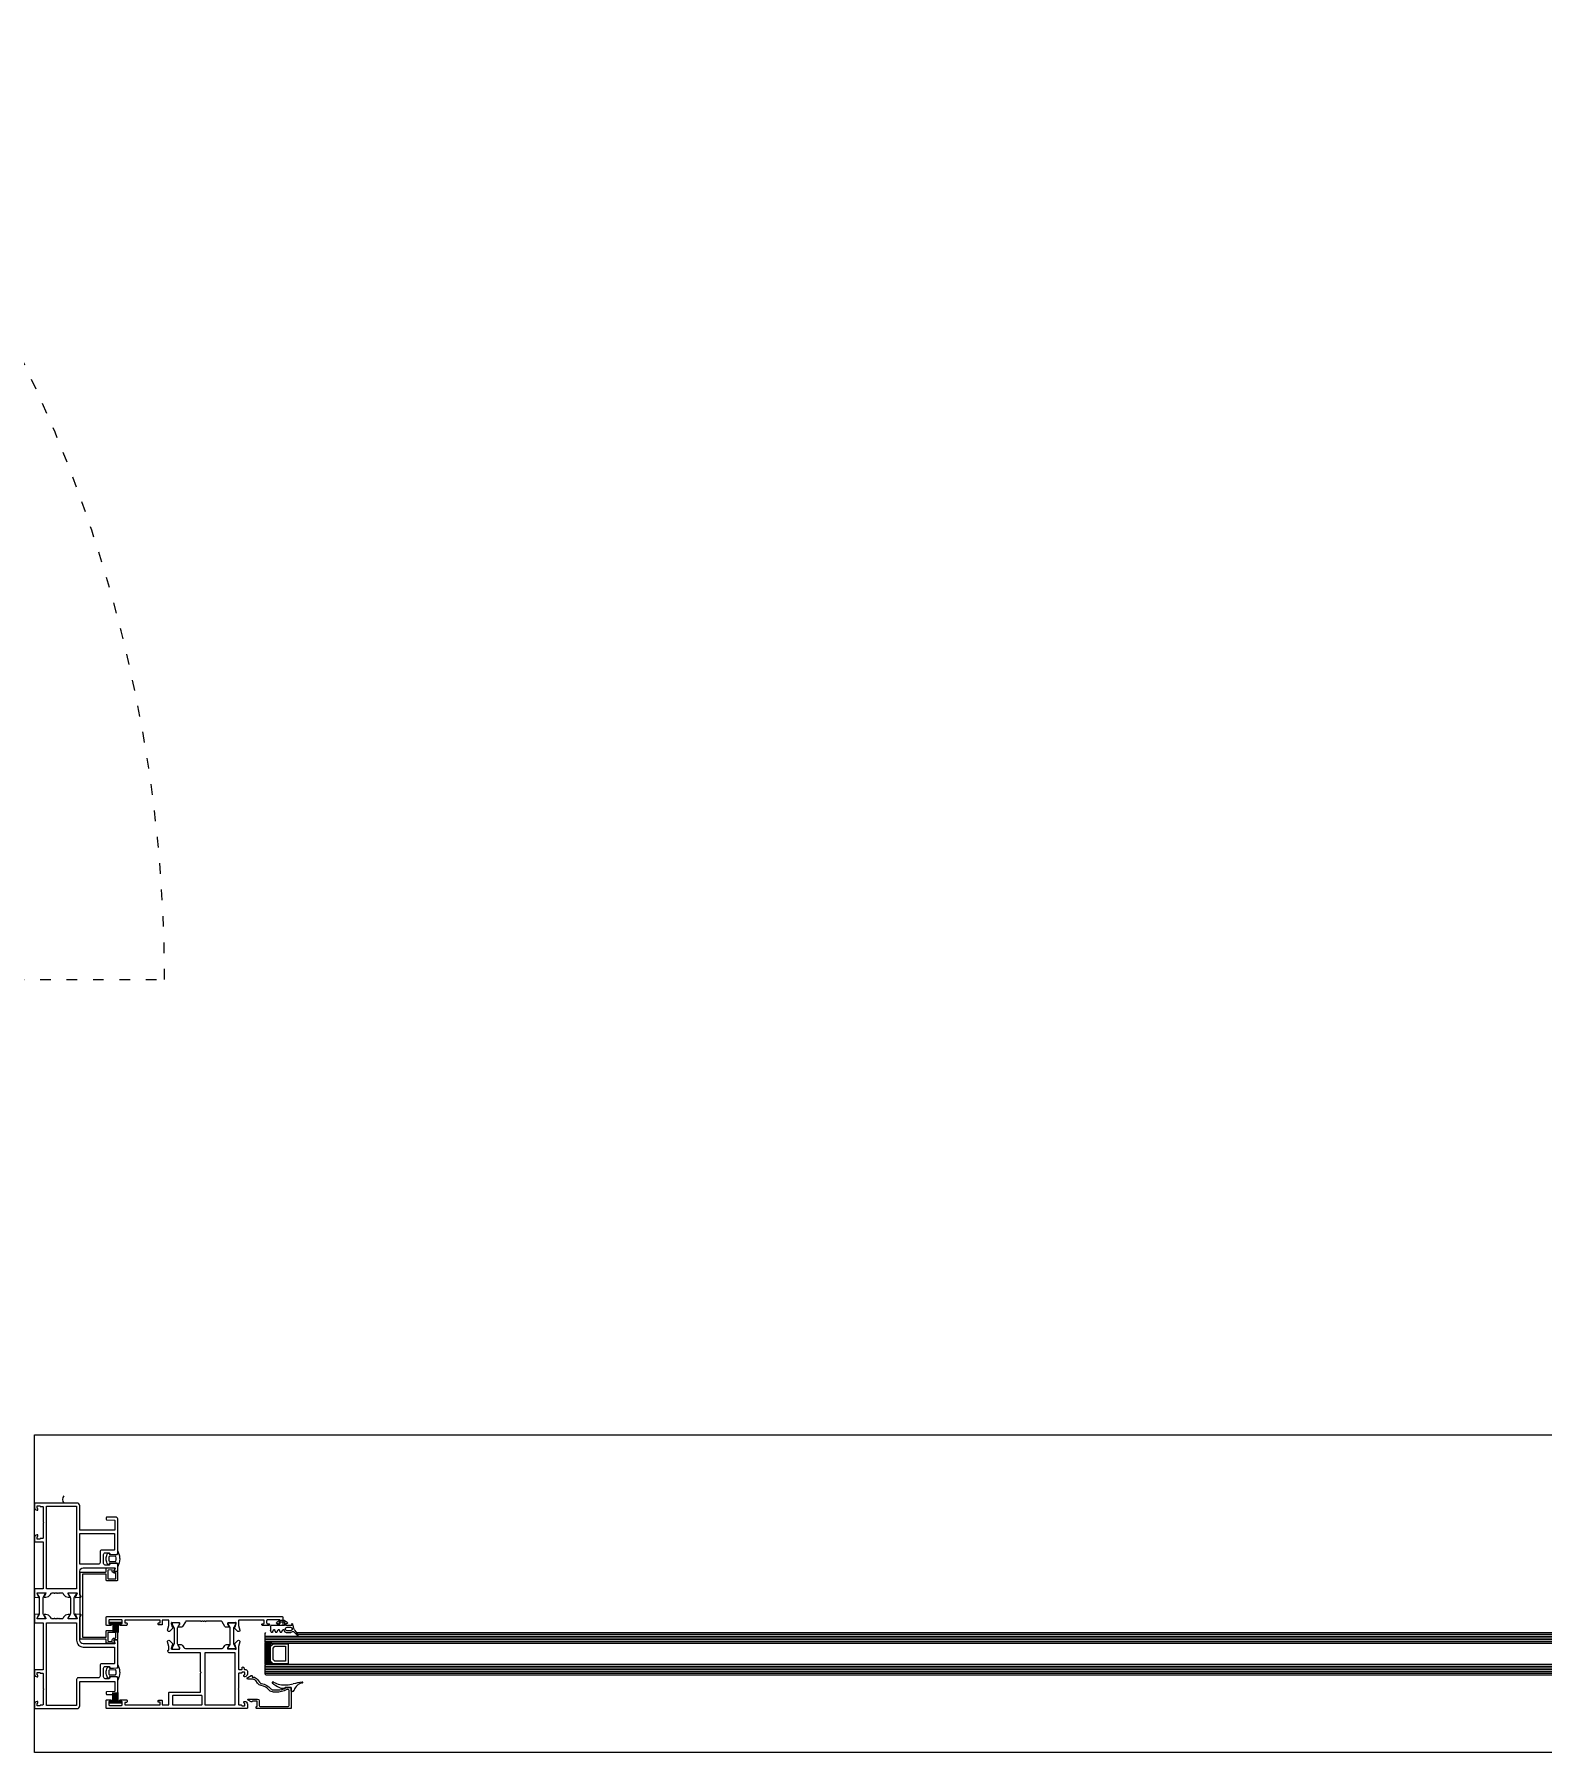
# Model space of a CAD drawing. Header units: centimetres. Extents: x 118932 to 154602, y -32682 to -23521.
# Drawn here: x 128365.7 to 128451, y -27080.1 to -26982.8 of the extents above; entities that cross this region are included whole.
import ezdxf

# ---------------------------------------------------------------- set-up
doc = ezdxf.new("R2010")
doc.units = ezdxf.units.CM
doc.header["$LTSCALE"] = 50
doc.header["$MEASUREMENT"] = 0
doc.linetypes.add('ACAD_ISO03W100', pattern=[30, 12, -18])
for name, color, linetype, lineweight, true_color in [('GEN_00_BL_Yazı', 7, 'Continuous', 0, 0x4f5250), ('GEN_02_TF_Kapı', 7, 'Continuous', 9, 0x4a3526), ('GEN_02_TF_Pencere', 7, 'Continuous', 9, 0x6093ac), ('GEN_05_ML_Ahşap', 7, 'Continuous', 9, 0x745e3d), ('GEN_05_ML_Alçıpan_giydirme', 7, 'Continuous', 18, 0x7ebab5), ('GEN_05_ML_Mermer', 7, 'Continuous', 9, 0x9d8692), ('GEN_06_GR_İnce', 7, 'Continuous', 13, 0xb0b0a9)]:
    doc.layers.add(name, color=color, linetype=linetype, lineweight=lineweight, true_color=true_color)
doc.styles.add('arial_1_18', font='arial.ttf', dxfattribs={"height": 0.2})

# ---------------------------------------------------------------- blocks, each defined once
blk = doc.blocks.new('P7_')
at = {"layer": 'GEN_02_TF_Pencere', "linetype": 'Continuous'}
for p, q in [((163293.159, -16172.515, 0), (163293.159, -16173.025, 0)), ((163293.179, -16172.515, 0), (163293.179, -16173.025, 0)), ((163293.199, -16172.515, 0), (163293.199, -16173.025, 0)), ((163293.219, -16172.515, 0), (163293.219, -16173.025, 0)), ((163293.239, -16172.515, 0), (163293.239, -16173.025, 0)), ((163293.259, -16172.515, 0), (163293.259, -16173.025, 0)), ((163293.279, -16172.515, 0), (163293.279, -16173.025, 0)), ((163293.299, -16172.515, 0), (163293.299, -16173.025, 0)), ((163293.319, -16172.515, 0), (163293.319, -16173.025, 0)), ((163293.339, -16172.515, 0), (163293.339, -16173.025, 0)), ((163293.359, -16172.515, 0), (163293.359, -16173.025, 0)), ((163293.379, -16172.515, 0), (163293.379, -16173.025, 0)), ((163293.399, -16172.515, 0), (163293.399, -16173.025, 0)), ((163293.419, -16172.515, 0), (163293.419, -16173.025, 0)), ((163293.439, -16172.515, 0), (163293.439, -16173.025, 0)), ((163293.459, -16172.515, 0), (163293.459, -16173.025, 0)), ((163293.159, -16176.921, 0), (163293.159, -16176.411, 0)), ((163293.179, -16176.921, 0), (163293.179, -16176.411, 0)), ((163293.199, -16176.921, 0), (163293.199, -16176.411, 0)), ((163293.219, -16176.921, 0), (163293.219, -16176.411, 0)), ((163293.239, -16176.921, 0), (163293.239, -16176.411, 0)), ((163293.259, -16176.921, 0), (163293.259, -16176.411, 0)), ((163293.279, -16176.921, 0), (163293.279, -16176.411, 0)), ((163293.299, -16176.921, 0), (163293.299, -16176.411, 0)), ((163293.319, -16176.921, 0), (163293.319, -16176.411, 0)), ((163293.339, -16176.921, 0), (163293.339, -16176.411, 0)), ((163293.359, -16176.921, 0), (163293.359, -16176.411, 0)), ((163293.379, -16176.921, 0), (163293.379, -16176.411, 0)), ((163293.399, -16176.921, 0), (163293.399, -16176.411, 0)), ((163293.419, -16176.921, 0), (163293.419, -16176.411, 0)), ((163293.439, -16176.921, 0), (163293.439, -16176.411, 0)), ((163293.459, -16176.921, 0), (163293.459, -16176.411, 0))]:
    blk.add_line(p, q, dxfattribs=at)
at = {"layer": 'GEN_02_TF_Pencere'}
for p, q in [((163302.52, -16172.625, 0), (163302.125, -16172.625, 0)), ((163302.62, -16172.343, 0), (163302.456, -16172.447, 0)), ((163302.48, -16172.51, 0), (163302.52, -16172.51, 0)), ((163302.52, -16172.51, 0), (163302.52, -16172.625, 0)), ((163302.6, -16172.598, 0), (163302.6, -16172.44, 0)), ((163302.87, -16172.342, 0), (163302.62, -16172.343, 0)), ((163302.63, -16172.413, 0), (163302.86, -16172.413, 0)), ((163302.86, -16172.625, 0), (163302.63, -16172.625, 0)), ((163303.033, -16172.446, 0), (163302.87, -16172.342, 0)), ((163302.881, -16172.617, 0), (163302.881, -16172.617, 0)), ((163302.89, -16172.439, 0), (163302.89, -16172.598, 0)), ((163302.97, -16172.624, 0), (163302.97, -16172.51, 0)), ((163302.97, -16172.51, 0), (163303.01, -16172.51, 0)), ((163303.27, -16172.624, 0), (163302.97, -16172.624, 0)), ((163303.3, -16172.537, 0), (163303.3, -16172.598, 0)), ((163301.785, -16173.069, 0), (163301.835, -16173.019, 0)), ((163301.785, -16173.569, 0), (163301.785, -16173.069, 0)), ((163301.785, -16173.219, 0), (163382.715, -16173.219, 0)), ((163301.785, -16173.319, 0), (163382.715, -16173.319, 0)), ((163301.785, -16173.419, 0), (163382.715, -16173.419, 0)), ((163301.785, -16173.519, 0), (163382.715, -16173.519, 0)), ((163301.835, -16173.619, 0), (163301.785, -16173.569, 0)), ((163302.095, -16172.652, 0), (163302.096, -16172.903, 0)), ((163302.106, -16172.942, 0), (163302.138, -16172.999, 0)), ((163302.214, -16172.996, 0), (163302.269, -16172.863, 0)), ((163302.325, -16172.863, 0), (163302.38, -16172.996, 0)), ((163302.456, -16172.999, 0), (163302.534, -16172.859, 0)), ((163302.589, -16172.862, 0), (163302.645, -16172.996, 0)), ((163302.72, -16172.999, 0), (163302.799, -16172.859, 0)), ((163302.853, -16172.862, 0), (163302.892, -16172.955, 0)), ((163302.892, -16172.955, 0), (163302.892, -16172.955, 0)), ((163302.935, -16172.827, 0), (163302.935, -16172.808, 0)), ((163302.935, -16172.827, 0), (163302.935, -16172.827, 0)), ((163302.986, -16173.013, 0), (163303.24, -16173.013, 0)), ((163303.035, -16172.72, 0), (163303.22, -16172.72, 0)), ((163303.221, -16172.915, 0), (163303.035, -16172.915, 0)), ((163303.32, -16172.808, 0), (163303.32, -16172.827, 0)), ((163303.399, -16172.967, 0), (163303.611, -16173.166, 0)), ((163303.663, -16173.127, 0), (163303.484, -16172.911, 0)), ((163303.574, -16173.019, 0), (163382.665, -16173.019, 0)), ((163303.656, -16173.119, 0), (163382.715, -16173.119, 0)), ((163302.16, -16173.619, 0), (163301.785, -16173.619, 0)), ((163301.785, -16173.619, 0), (163301.785, -16174.819, 0)), ((163301.785, -16174.819, 0), (163301.785, -16173.619, 0)), ((163301.825, -16174.819, 0), (163301.825, -16173.619, 0)), ((163301.865, -16174.819, 0), (163301.865, -16173.619, 0)), ((163301.905, -16174.819, 0), (163301.905, -16173.619, 0)), ((163301.945, -16174.819, 0), (163301.945, -16173.619, 0)), ((163301.985, -16174.819, 0), (163301.985, -16173.619, 0)), ((163302.01, -16173.769, 0), (163302.16, -16173.619, 0)), ((163302.01, -16174.669, 0), (163302.01, -16173.769, 0)), ((163302.025, -16173.754, 0), (163302.025, -16173.619, 0)), ((163302.065, -16173.714, 0), (163302.065, -16173.619, 0)), ((163302.085, -16173.799, 0), (163302.235, -16173.649, 0)), ((163302.085, -16174.639, 0), (163302.085, -16173.799, 0)), ((163302.105, -16173.674, 0), (163302.105, -16173.619, 0)), ((163302.145, -16173.634, 0), (163302.145, -16173.619, 0)), ((163302.16, -16173.619, 0), (163382.34, -16173.619, 0)), ((163302.235, -16173.649, 0), (163303.085, -16173.649, 0)), ((163302.235, -16173.899, 0), (163302.335, -16173.799, 0)), ((163302.235, -16174.539, 0), (163302.235, -16173.899, 0)), ((163302.335, -16174.639, 0), (163302.235, -16174.539, 0)), ((163302.335, -16173.799, 0), (163302.935, -16173.799, 0)), ((163302.935, -16173.799, 0), (163302.935, -16174.639, 0)), ((163303.085, -16173.649, 0), (163303.085, -16174.789, 0)), ((163301.785, -16174.869, 0), (163301.835, -16174.819, 0)), ((163301.785, -16174.819, 0), (163302.16, -16174.819, 0)), ((163301.785, -16174.819, 0), (163301.785, -16174.819, 0)), ((163301.785, -16175.369, 0), (163301.785, -16174.869, 0)), ((163301.785, -16174.919, 0), (163382.715, -16174.919, 0)), ((163301.785, -16175.019, 0), (163382.715, -16175.019, 0)), ((163301.785, -16175.119, 0), (163382.715, -16175.119, 0)), ((163301.785, -16175.219, 0), (163382.715, -16175.219, 0)), ((163301.785, -16175.319, 0), (163382.715, -16175.319, 0)), ((163301.835, -16175.419, 0), (163301.785, -16175.369, 0)), ((163301.835, -16175.419, 0), (163382.665, -16175.419, 0)), ((163302.16, -16174.819, 0), (163302.01, -16174.669, 0)), ((163302.025, -16174.819, 0), (163302.025, -16174.684, 0)), ((163302.065, -16174.819, 0), (163302.065, -16174.724, 0)), ((163302.235, -16174.789, 0), (163302.085, -16174.639, 0)), ((163302.105, -16174.819, 0), (163302.105, -16174.764, 0)), ((163302.145, -16174.819, 0), (163302.145, -16174.804, 0)), ((163302.16, -16174.819, 0), (163382.34, -16174.819, 0)), ((163303.085, -16174.789, 0), (163302.235, -16174.789, 0)), ((163302.935, -16174.639, 0), (163302.335, -16174.639, 0)), ((163302.237, -16175.819, 0), (163302.25, -16175.821, 0)), ((163302.925, -16176.136, 0), (163302.905, -16176.145, 0)), ((163303.235, -16176.125, 0), (163302.974, -16176.125, 0)), ((163303.265, -16176.335, 0), (163303.265, -16176.15, 0)), ((163303.333, -16176.36, 0), (163303.295, -16176.36, 0)), ((163303.295, -16176.36, 0), (163303.295, -16176.36, 0))]:
    blk.add_line(p, q, dxfattribs=at)
at = {"layer": 'GEN_02_TF_Pencere', "extrusion": (0, 0, -1), "elevation": 0}
for points in [[(-163289.215, -16167.883), (-163289.215, -16170.514, 0.414214), (-163289.185, -16170.544), (-163288.745, -16170.544, -0.414214), (-163288.715, -16170.574), (-163288.715, -16170.852), (-163288.715, -16171.011), (-163288.953, -16171.032, -0.957329), (-163288.958, -16170.992, 0.267761), (-163288.943, -16170.979), (-163288.885, -16170.82, 0.843081), (-163288.895, -16170.762), (-163289.347, -16170.762, 0.577366), (-163289.373, -16170.807), (-163289.282, -16170.964, 0.182697), (-163289.271, -16170.973, -0.849744), (-163289.277, -16171.012), (-163289.37, -16171.012, -0.267944), (-163289.629, -16170.862), (-163289.658, -16170.812, 0.267966), (-163289.745, -16170.762), (-163289.83, -16170.762, -1), (-163289.89, -16170.762), (-163289.97, -16170.762, -1), (-163290.03, -16170.762), (-163290.088, -16170.762), (-163290.11, -16170.8), (-163290.132, -16170.762), (-163290.255, -16170.762, 0.267964), (-163290.342, -16170.812), (-163290.371, -16170.862, -0.267944), (-163290.631, -16171.012), (-163290.723, -16171.012, -0.849637), (-163290.73, -16170.973, 0.182928), (-163290.719, -16170.964), (-163290.628, -16170.807, 0.577366), (-163290.654, -16170.762), (-163291.105, -16170.762, 0.843087), (-163291.115, -16170.82), (-163291.057, -16170.979, 0.268123), (-163291.042, -16170.992, -0.957545), (-163291.047, -16171.032), (-163291.347, -16171.006, -0.493156), (-163291.364, -16170.979), (-163291.334, -16170.895, -0.312805), (-163291.315, -16170.882, 0.41134), (-163291.285, -16170.852), (-163291.285, -16169.548, 0.414214), (-163291.485, -16169.348), (-163293.256, -16169.348, 0.414214), (-163293.286, -16169.378), (-163293.236, -16169.518, -0.414214), (-163293.266, -16169.548), (-163293.406, -16169.548, -0.414214), (-163293.436, -16169.518), (-163293.436, -16169.168, -0.399096), (-163293.389, -16169.118), (-163293.015, -16169.098, -0.429495), (-163292.983, -16169.128), (-163292.983, -16169.148, 0.414214), (-163292.933, -16169.198), (-163292.735, -16169.198, 0.414214), (-163292.635, -16169.098), (-163292.635, -16168.598, 0.414214), (-163292.735, -16168.498), (-163292.933, -16168.498, 0.414214), (-163292.983, -16168.548), (-163292.983, -16168.568, -0.429487), (-163293.015, -16168.598), (-163293.389, -16168.579, -0.399104), (-163293.436, -16168.529), (-163293.436, -16166.583, -0.414214), (-163293.336, -16166.483), (-163292.815, -16166.483, -0.414214), (-163292.785, -16166.513), (-163292.785, -16166.603, -0.400696), (-163292.814, -16166.633), (-163293.248, -16166.653, 0.400696), (-163293.276, -16166.683), (-163293.276, -16167.193, 0.414214), (-163293.246, -16167.223), (-163291.315, -16167.223, 0.414214), (-163291.285, -16167.193), (-163291.285, -16165.833, -0.414214), (-163291.135, -16165.683), (-163288.745, -16165.683, -0.414214), (-163288.715, -16165.713), (-163288.715, -16165.933, -0.414214), (-163288.865, -16166.083), (-163288.895, -16166.083, -0.414214), (-163288.915, -16166.063), (-163288.915, -16166.012, -0.36604), (-163288.89, -16165.982, 0.365984), (-163288.865, -16165.953), (-163288.865, -16165.863, 0.414214), (-163288.895, -16165.833), (-163289.005, -16165.833, 0.367429), (-163289.035, -16165.858, -0.364526), (-163289.064, -16165.883), (-163289.185, -16165.883, 0.414214), (-163289.215, -16165.913), (-163289.215, -16166.753), (-163289.245, -16166.783), (-163289.215, -16166.813), (-163289.215, -16167.653, 0.414214), (-163289.185, -16167.683), (-163289.064, -16167.683, -0.364526), (-163289.035, -16167.708, 0.367429), (-163289.005, -16167.733), (-163288.895, -16167.733, 0.414214), (-163288.865, -16167.703), (-163288.865, -16167.613, 0.365984), (-163288.89, -16167.583, -0.36604), (-163288.915, -16167.554), (-163288.915, -16167.503, -0.414214), (-163288.895, -16167.483), (-163288.865, -16167.483, -0.414214), (-163288.715, -16167.633), (-163288.715, -16167.803, -0.414214), (-163288.795, -16167.883), (-163289.215, -16167.883)], [(-163291.285, -16169.118), (-163291.285, -16167.433, 0.414189), (-163291.315, -16167.403), (-163293.226, -16167.403, 0.414238), (-163293.256, -16167.433), (-163293.256, -16168.318, 0.414214), (-163293.226, -16168.348), (-163292.535, -16168.348, -0.414214), (-163292.435, -16168.448), (-163292.435, -16169.048, 0.414214), (-163292.335, -16169.148), (-163291.315, -16169.148, 0.414214), (-163291.285, -16169.118)], [(-163293.436, -16168.411, 0.064394), (-163293.52, -16168.619, 0.064394), (-163293.548, -16168.842, 0.129325), (-163293.436, -16169.273), (-163293.436, -16169.123, -0.399528), (-163293.408, -16169.093), (-163292.994, -16169.072, -0.414214), (-163292.964, -16169.102), (-163292.964, -16169.13, 0.414214), (-163292.934, -16169.16), (-163292.927, -16169.16, 0.295923), (-163292.836, -16169.101, 0.104809), (-163292.78, -16168.842, 0.104809), (-163292.836, -16168.583, 0.295923), (-163292.927, -16168.523), (-163292.934, -16168.523, 0.414214), (-163292.964, -16168.553), (-163292.964, -16168.582, -0.414214), (-163292.994, -16168.612), (-163293.408, -16168.591, -0.399528), (-163293.436, -16168.561), (-163293.436, -16168.411)], [(-163293.295, -16168.697), (-163292.97, -16168.713, -0.337036), (-163292.942, -16168.736, -0.054259), (-163292.93, -16168.841, -0.054259), (-163292.942, -16168.947, -0.337036), (-163292.97, -16168.97), (-163293.295, -16168.987, -0.32284), (-163293.324, -16168.968, -0.093955), (-163293.348, -16168.842, -0.093955), (-163293.324, -16168.716, -0.32284), (-163293.295, -16168.697)], [(-163292.781, -16169.39, 0.198912), (-163292.79, -16169.368, 0.198912), (-163292.811, -16169.36), (-163293.222, -16169.36, 0.518649), (-163293.25, -16169.4), (-163293.208, -16169.519, -0.518649), (-163293.236, -16169.56), (-163293.402, -16169.56, 0.414214), (-163293.432, -16169.59), (-163293.432, -16170.05, 0.414214), (-163293.402, -16170.08), (-163292.811, -16170.08, 0.414214), (-163292.781, -16170.05), (-163292.781, -16169.71), (-163291.433, -16169.71), (-163291.433, -16171.495), (-163291.433, -16173.28), (-163292.781, -16173.28), (-163292.781, -16172.94, 0.414214), (-163292.811, -16172.91), (-163293.402, -16172.91, 0.414214), (-163293.432, -16172.94), (-163293.432, -16173.4, 0.414214), (-163293.402, -16173.43), (-163293.236, -16173.43, -0.518649), (-163293.208, -16173.47), (-163293.25, -16173.59, 0.518649), (-163293.222, -16173.63), (-163292.811, -16173.63, 0.414214), (-163292.781, -16173.6), (-163292.781, -16173.43, -0.414214), (-163292.751, -16173.4), (-163291.343, -16173.4, 0.414214), (-163291.313, -16173.37), (-163291.313, -16171.495), (-163291.313, -16169.62, 0.414214), (-163291.343, -16169.59), (-163292.751, -16169.59, -0.414214), (-163292.781, -16169.56), (-163292.781, -16169.39)], [(-163292.89, -16169.488, -0.190395), (-163292.881, -16169.509), (-163292.881, -16169.95, -0.414214), (-163292.911, -16169.98), (-163293.302, -16169.98, -0.414214), (-163293.332, -16169.95), (-163293.332, -16169.69, -0.414214), (-163293.302, -16169.66), (-163293.262, -16169.66, 0.505029), (-163293.119, -16169.465), (-163292.909, -16169.479, -0.190395), (-163292.89, -16169.488)], [(-163289.015, -16171.926), (-163289.015, -16171.078, -0.131652), (-163288.999, -16171.018), (-163288.895, -16170.838), (-163288.895, -16170.802, 0.414214), (-163288.935, -16170.762), (-163289.275, -16170.762, 0.414214), (-163289.315, -16170.802), (-163289.315, -16170.838), (-163289.211, -16171.018, -0.131652), (-163289.195, -16171.078), (-163289.195, -16171.926, -0.131652), (-163289.211, -16171.986), (-163289.315, -16172.166), (-163289.315, -16172.202, 0.414214), (-163289.275, -16172.242), (-163288.935, -16172.242, 0.414214), (-163288.895, -16172.202), (-163288.895, -16172.166), (-163288.999, -16171.986, -0.131652), (-163289.015, -16171.926)], [(-163290.774, -16171.926), (-163290.774, -16171.078, -0.131652), (-163290.758, -16171.018), (-163290.654, -16170.838), (-163290.654, -16170.802, 0.414214), (-163290.694, -16170.762), (-163291.034, -16170.762, 0.414214), (-163291.074, -16170.802), (-163291.074, -16170.838), (-163290.97, -16171.018, -0.131652), (-163290.954, -16171.078), (-163290.954, -16171.926, -0.131652), (-163290.97, -16171.986), (-163291.074, -16172.166), (-163291.074, -16172.202, 0.414214), (-163291.034, -16172.242), (-163290.694, -16172.242, 0.414214), (-163290.654, -16172.202), (-163290.654, -16172.166), (-163290.758, -16171.986, -0.131652), (-163290.774, -16171.926)], [(-163288.745, -16177.325), (-163291.135, -16177.325, -0.414214), (-163291.285, -16177.175), (-163291.285, -16175.815, 0.414214), (-163291.315, -16175.785), (-163293.246, -16175.785, 0.414214), (-163293.276, -16175.815), (-163293.276, -16176.325, 0.400696), (-163293.248, -16176.355), (-163292.814, -16176.375, -0.400696), (-163292.785, -16176.405), (-163292.785, -16176.495, -0.414214), (-163292.815, -16176.525), (-163293.336, -16176.525, -0.414214), (-163293.436, -16176.425), (-163293.436, -16175.604, -0.399104), (-163293.389, -16175.554), (-163293.015, -16175.535, -0.429487), (-163292.983, -16175.565), (-163292.983, -16175.585, 0.414214), (-163292.933, -16175.635), (-163292.735, -16175.635, 0.414214), (-163292.635, -16175.535), (-163292.635, -16175.035, 0.414214), (-163292.735, -16174.935), (-163292.933, -16174.935, 0.414214), (-163292.983, -16174.985), (-163292.983, -16175.005, -0.429495), (-163293.015, -16175.035), (-163293.389, -16175.015, -0.399096), (-163293.436, -16174.965), (-163293.436, -16173.489, -0.414214), (-163293.406, -16173.459), (-163293.268, -16173.459, -0.518649), (-163293.24, -16173.499), (-163293.283, -16173.619, 0.518649), (-163293.254, -16173.659), (-163291.485, -16173.659, 0.414214), (-163291.285, -16173.459), (-163291.285, -16172.156, 0.41134), (-163291.315, -16172.126, -0.312805), (-163291.334, -16172.113), (-163291.364, -16172.029, -0.493156), (-163291.347, -16172.002), (-163291.047, -16171.976, -0.957545), (-163291.042, -16172.016, 0.268123), (-163291.057, -16172.028), (-163291.115, -16172.188, 0.843087), (-163291.105, -16172.246), (-163290.654, -16172.246, 0.577366), (-163290.628, -16172.201), (-163290.719, -16172.044, 0.182928), (-163290.73, -16172.035, -0.849637), (-163290.723, -16171.996), (-163290.631, -16171.996, -0.267944), (-163290.371, -16172.146), (-163290.342, -16172.196, 0.267964), (-163290.255, -16172.246), (-163290.132, -16172.246), (-163290.11, -16172.208), (-163290.088, -16172.246), (-163290.03, -16172.246, -1), (-163289.97, -16172.246), (-163289.89, -16172.246, -1), (-163289.83, -16172.246), (-163289.745, -16172.246, 0.267966), (-163289.658, -16172.196), (-163289.629, -16172.146, -0.267944), (-163289.37, -16171.996), (-163289.277, -16171.996, -0.849744), (-163289.271, -16172.035, 0.182697), (-163289.282, -16172.044), (-163289.373, -16172.201, 0.577366), (-163289.347, -16172.246), (-163288.895, -16172.246, 0.843081), (-163288.885, -16172.188), (-163288.943, -16172.028, 0.267761), (-163288.958, -16172.016, -0.957329), (-163288.953, -16171.976), (-163288.715, -16171.997), (-163288.715, -16172.156), (-163288.715, -16172.434, -0.414214), (-163288.745, -16172.464), (-163289.185, -16172.464, 0.414214), (-163289.215, -16172.494), (-163289.215, -16175.125), (-163288.795, -16175.125, -0.414214), (-163288.715, -16175.205), (-163288.715, -16175.375, -0.414214), (-163288.865, -16175.525), (-163288.895, -16175.525, -0.414214), (-163288.915, -16175.505), (-163288.915, -16175.454, -0.36604), (-163288.89, -16175.425, 0.365984), (-163288.865, -16175.395), (-163288.865, -16175.305, 0.414214), (-163288.895, -16175.275), (-163289.005, -16175.275, 0.367429), (-163289.035, -16175.3, -0.364526), (-163289.064, -16175.325), (-163289.185, -16175.325, 0.414214), (-163289.215, -16175.355), (-163289.215, -16176.195), (-163289.245, -16176.225), (-163289.215, -16176.255), (-163289.215, -16177.095, 0.414214), (-163289.185, -16177.125), (-163289.064, -16177.125, -0.364526), (-163289.035, -16177.15, 0.367429), (-163289.005, -16177.175), (-163288.895, -16177.175, 0.414214), (-163288.865, -16177.145), (-163288.865, -16177.055, 0.365984), (-163288.89, -16177.025, -0.36604), (-163288.915, -16176.996), (-163288.915, -16176.945, -0.414214), (-163288.895, -16176.925), (-163288.865, -16176.925, -0.414214), (-163288.715, -16177.075), (-163288.715, -16177.295, -0.414214), (-163288.745, -16177.325)], [(-163291.105, -16177.145), (-163289.395, -16177.145), (-163289.395, -16172.464), (-163291.105, -16172.464), (-163291.105, -16173.459, -0.414214), (-163291.485, -16173.839), (-163293.226, -16173.839, 0.414214), (-163293.256, -16173.869), (-163293.256, -16174.755, 0.414214), (-163293.226, -16174.785), (-163292.535, -16174.785, -0.414214), (-163292.435, -16174.885), (-163292.435, -16175.485, 0.414214), (-163292.335, -16175.585), (-163291.205, -16175.585, -0.414214), (-163291.105, -16175.685), (-163291.105, -16177.145)], [(-163292.815, -16172.117), (-163302.755, -16172.117, 0.414214), (-163302.785, -16172.147), (-163302.785, -16172.587, 0.414214), (-163302.755, -16172.617), (-163302.555, -16172.617, 0.414214), (-163302.485, -16172.547, 0.414214), (-163302.515, -16172.517), (-163302.595, -16172.517, -0.414214), (-163302.645, -16172.467), (-163302.645, -16172.347, -0.414214), (-163302.595, -16172.297), (-163301.925, -16172.297, -0.414214), (-163301.875, -16172.347), (-163301.875, -16172.467, -0.414214), (-163301.925, -16172.517), (-163302.005, -16172.517, 0.414214), (-163302.035, -16172.547, 0.414214), (-163301.965, -16172.617), (-163301.655, -16172.617, 0.414214), (-163301.605, -16172.567), (-163301.605, -16172.547, 0.414214), (-163301.635, -16172.517), (-163301.705, -16172.517, -0.414214), (-163301.735, -16172.487), (-163301.735, -16172.317), (-163300.315, -16172.317, -0.414214), (-163300.285, -16172.347), (-163300.285, -16172.618), (-163300.355, -16172.878, 0.700075), (-163300.247, -16172.954), (-163300.229, -16172.941), (-163300.058, -16172.768, 0.617785), (-163300.074, -16172.708, -0.283333), (-163300.097, -16172.686), (-163300.148, -16172.502), (-163300.148, -16172.484, -0.673162), (-163300.096, -16172.463, 0.202354), (-163300.075, -16172.472), (-163299.688, -16172.472, -0.415901), (-163299.658, -16172.502), (-163299.658, -16172.524, -0.137872), (-163299.662, -16172.539), (-163299.755, -16172.692, 0.585714), (-163299.738, -16172.722), (-163299.596, -16172.722, 0.30109), (-163299.51, -16172.674), (-163299.352, -16172.414, -0.261413), (-163299.266, -16172.367), (-163298.442, -16172.367), (-163298.42, -16172.405), (-163298.398, -16172.367), (-163298.34, -16172.367, 1), (-163298.28, -16172.367), (-163298.2, -16172.367, 1), (-163298.14, -16172.367), (-163297.354, -16172.367, -0.261413), (-163297.269, -16172.414), (-163297.11, -16172.674, 0.261381), (-163297.025, -16172.722), (-163296.883, -16172.722, 0.585524), (-163296.865, -16172.692), (-163296.958, -16172.539, -0.137707), (-163296.963, -16172.524), (-163296.963, -16172.502, -0.414214), (-163296.933, -16172.472), (-163296.546, -16172.472, 0.202488), (-163296.524, -16172.463, -0.673126), (-163296.473, -16172.484), (-163296.473, -16172.502), (-163296.524, -16172.686, -0.283536), (-163296.547, -16172.708, 0.617796), (-163296.562, -16172.768), (-163296.391, -16172.941), (-163296.373, -16172.954, 0.700399), (-163296.266, -16172.878), (-163296.335, -16172.618), (-163296.335, -16172.347, -0.414214), (-163296.305, -16172.317), (-163295.985, -16172.317, -0.414214), (-163295.955, -16172.347), (-163295.955, -16172.557, 0.414214), (-163295.925, -16172.587), (-163295.765, -16172.587, 0.414214), (-163295.735, -16172.557), (-163295.735, -16172.497, 0.414214), (-163295.765, -16172.467), (-163295.835, -16172.467), (-163295.835, -16172.317), (-163293.835, -16172.317), (-163293.835, -16172.467), (-163293.935, -16172.467, 0.414214), (-163293.965, -16172.497), (-163293.965, -16172.567, 0.414214), (-163293.915, -16172.617), (-163293.605, -16172.617, 0.414214), (-163293.535, -16172.547, 0.414214), (-163293.565, -16172.517), (-163293.645, -16172.517, -0.414214), (-163293.695, -16172.467), (-163293.695, -16172.347, -0.414214), (-163293.645, -16172.297), (-163292.975, -16172.297, -0.414214), (-163292.925, -16172.347), (-163292.925, -16172.467, -0.414214), (-163292.975, -16172.517), (-163293.055, -16172.517, 0.414214), (-163293.085, -16172.547, 0.414214), (-163293.015, -16172.617), (-163292.815, -16172.617, 0.414214), (-163292.785, -16172.587), (-163292.785, -16172.147, 0.414214), (-163292.815, -16172.117)], [(-163296.821, -16173.636), (-163296.821, -16172.788, 0.131653), (-163296.837, -16172.728), (-163296.941, -16172.548), (-163296.941, -16172.512, -0.414213), (-163296.901, -16172.472), (-163296.561, -16172.472, -0.414214), (-163296.521, -16172.512), (-163296.521, -16172.548), (-163296.625, -16172.728, 0.131652), (-163296.641, -16172.788), (-163296.641, -16173.636, 0.131652), (-163296.625, -16173.696), (-163296.521, -16173.876), (-163296.521, -16173.912, -0.414214), (-163296.561, -16173.952), (-163296.901, -16173.952, -0.414213), (-163296.941, -16173.912), (-163296.941, -16173.876), (-163296.837, -16173.696, 0.131652), (-163296.821, -16173.636)], [(-163299.817, -16173.634), (-163299.817, -16172.787, -0.131653), (-163299.801, -16172.727), (-163299.697, -16172.547), (-163299.697, -16172.511, 0.414213), (-163299.737, -16172.471), (-163300.077, -16172.471, 0.414214), (-163300.117, -16172.511), (-163300.117, -16172.547), (-163300.013, -16172.727, -0.131652), (-163299.997, -16172.787), (-163299.997, -16173.634, -0.131652), (-163300.013, -16173.694), (-163300.117, -16173.874), (-163300.117, -16173.911, 0.414214), (-163300.077, -16173.951), (-163299.737, -16173.951, 0.414213), (-163299.697, -16173.911), (-163299.697, -16173.874), (-163299.801, -16173.694, -0.131652), (-163299.817, -16173.634)], [(-163300.755, -16177.32), (-163292.815, -16177.325, 0.198912), (-163292.794, -16177.316, 0.198912), (-163292.785, -16177.295), (-163292.785, -16176.855, 0.414214), (-163292.815, -16176.825), (-163293.015, -16176.825, 0.414214), (-163293.085, -16176.895, 0.414214), (-163293.055, -16176.925), (-163292.975, -16176.925, -0.414214), (-163292.925, -16176.975), (-163292.925, -16177.095, -0.414214), (-163292.975, -16177.145), (-163293.645, -16177.145, -0.414214), (-163293.695, -16177.095), (-163293.695, -16176.975, -0.414214), (-163293.645, -16176.925), (-163293.565, -16176.925, 0.414214), (-163293.535, -16176.895, 0.414214), (-163293.605, -16176.825), (-163293.915, -16176.824, 0.414214), (-163293.965, -16176.874), (-163293.965, -16176.944, 0.414214), (-163293.935, -16176.974), (-163293.835, -16176.974), (-163293.835, -16177.124), (-163295.835, -16177.123), (-163295.835, -16176.973), (-163295.765, -16176.973, 0.414214), (-163295.735, -16176.943), (-163295.735, -16176.883, 0.414214), (-163295.765, -16176.853), (-163295.925, -16176.853, 0.414214), (-163295.955, -16176.883), (-163295.955, -16177.093, -0.414214), (-163295.985, -16177.123), (-163296.335, -16177.123), (-163296.335, -16176.423, 0.414213), (-163296.365, -16176.393), (-163298.135, -16176.392), (-163298.134, -16175.312), (-163298.164, -16175.282), (-163298.134, -16175.252), (-163298.134, -16174.172), (-163296.384, -16174.173, 0.414277), (-163296.284, -16174.073), (-163296.284, -16174.038, 0.339312), (-163296.299, -16174.019), (-163296.319, -16174.013, -0.339802), (-163296.334, -16173.994), (-163296.333, -16173.807), (-163296.264, -16173.546, 0.700085), (-163296.371, -16173.471), (-163296.389, -16173.484), (-163296.56, -16173.656, 0.617948), (-163296.545, -16173.716, -0.283637), (-163296.522, -16173.738), (-163296.471, -16173.922), (-163296.471, -16173.941, -0.673161), (-163296.523, -16173.962, 0.202488), (-163296.544, -16173.952), (-163296.931, -16173.952, -0.414214), (-163296.961, -16173.922), (-163296.961, -16173.901, -0.137872), (-163296.957, -16173.885), (-163296.864, -16173.733, 0.585524), (-163296.881, -16173.702), (-163297.023, -16173.702, 0.261413), (-163297.109, -16173.75), (-163297.184, -16173.874, -0.261413), (-163297.27, -16173.922), (-163298.177, -16173.922), (-163299.347, -16173.921, -0.261413), (-163299.433, -16173.873), (-163299.508, -16173.749, 0.261413), (-163299.594, -16173.701), (-163299.736, -16173.701, 0.585524), (-163299.753, -16173.731), (-163299.66, -16173.883, -0.137872), (-163299.656, -16173.899), (-163299.656, -16173.921, -0.414214), (-163299.686, -16173.951), (-163300.073, -16173.95, 0.202488), (-163300.095, -16173.959, -0.673161), (-163300.146, -16173.939), (-163300.146, -16173.92), (-163300.095, -16173.736, -0.283637), (-163300.072, -16173.714, 0.617948), (-163300.056, -16173.654), (-163300.227, -16173.481), (-163300.245, -16173.469, 0.700085), (-163300.353, -16173.544), (-163300.283, -16173.805), (-163300.284, -16175.091, -0.414214), (-163300.314, -16175.121), (-163300.454, -16175.121, -0.414214), (-163300.484, -16175.091), (-163300.484, -16175.001, 0.463003), (-163300.518, -16174.971, 0.372825), (-163300.604, -16175.07), (-163300.604, -16175.091, -0.414214), (-163300.634, -16175.121), (-163300.704, -16175.12, 0.414214), (-163300.784, -16175.2), (-163300.784, -16175.37, 0.414214), (-163300.634, -16175.521), (-163300.614, -16175.521, 0.414214), (-163300.584, -16175.491), (-163300.584, -16175.45, 0.380812), (-163300.609, -16175.42, -0.365977), (-163300.634, -16175.391), (-163300.634, -16175.301, -0.414214), (-163300.604, -16175.271), (-163300.494, -16175.271, -0.365977), (-163300.465, -16175.296, 0.369187), (-163300.435, -16175.321), (-163300.314, -16175.321, -0.414214), (-163300.284, -16175.351), (-163300.285, -16176.191), (-163300.255, -16176.221), (-163300.285, -16176.251), (-163300.285, -16177.091, -0.414214), (-163300.315, -16177.121), (-163300.436, -16177.121, 0.365995), (-163300.466, -16177.146, -0.365977), (-163300.495, -16177.171), (-163300.605, -16177.171, -0.414214), (-163300.635, -16177.141), (-163300.635, -16177.051, -0.374045), (-163300.61, -16177.021, 0.366034), (-163300.585, -16176.991), (-163300.585, -16176.951, 0.414214), (-163300.615, -16176.921), (-163300.635, -16176.921, 0.414214), (-163300.785, -16177.07), (-163300.785, -16177.29, 0.414214), (-163300.755, -16177.32)], [(-163292.881, -16173.04), (-163292.881, -16173.481, -0.395113), (-163292.909, -16173.511), (-163293.119, -16173.525, 0.505029), (-163293.262, -16173.33), (-163293.302, -16173.33, -0.414214), (-163293.332, -16173.3), (-163293.332, -16173.04, -0.414214), (-163293.302, -16173.01), (-163292.911, -16173.01, -0.414214), (-163292.881, -16173.04)], [(-163293.436, -16174.847, 0.064394), (-163293.52, -16175.055, 0.064394), (-163293.548, -16175.278, 0.129325), (-163293.436, -16175.709), (-163293.436, -16175.559, -0.399528), (-163293.408, -16175.529), (-163292.994, -16175.508, -0.414214), (-163292.964, -16175.538), (-163292.964, -16175.566, 0.414214), (-163292.934, -16175.596), (-163292.927, -16175.596, 0.295923), (-163292.836, -16175.537, 0.104809), (-163292.78, -16175.278, 0.104809), (-163292.836, -16175.019, 0.295923), (-163292.927, -16174.96), (-163292.934, -16174.96, 0.414214), (-163292.964, -16174.99), (-163292.964, -16175.018, -0.414214), (-163292.994, -16175.048), (-163293.408, -16175.027, -0.399528), (-163293.436, -16174.997), (-163293.436, -16174.847)], [(-163293.295, -16175.133), (-163292.97, -16175.149, -0.337036), (-163292.942, -16175.173, -0.054259), (-163292.93, -16175.278, -0.054259), (-163292.942, -16175.383, -0.337036), (-163292.97, -16175.406), (-163293.295, -16175.423, -0.32284), (-163293.324, -16175.404, -0.093955), (-163293.348, -16175.278, -0.093955), (-163293.324, -16175.152, -0.32284), (-163293.295, -16175.133)], [(-163303.235, -16177.325), (-163301.315, -16177.325, 0.41421), (-163301.285, -16177.295), (-163301.285, -16177.235, 0.41421), (-163301.315, -16177.205), (-163301.335, -16177.205), (-163301.335, -16176.905), (-163301.065, -16176.905), (-163301.045, -16176.94, 0.414213), (-163301.004, -16176.951), (-163300.833, -16176.852, 0.767327), (-163300.851, -16176.785), (-163301.355, -16176.785, 0.414213), (-163301.455, -16176.885), (-163301.455, -16177.155, -0.414213), (-163301.505, -16177.205), (-163303.095, -16177.205, -0.414213), (-163303.145, -16177.155), (-163303.145, -16176.295, -0.414213), (-163303.095, -16176.245), (-163303.044, -16176.245, -0.127549), (-163303.01, -16176.254, 0.13898), (-163302.415, -16176.394), (-163302.266, -16176.394, 0.215322), (-163302.026, -16176.285, -0.168624), (-163301.569, -16176.027, 0.197358), (-163301.364, -16175.896), (-163301.256, -16175.742, -0.244575), (-163301.109, -16175.665), (-163300.83, -16175.665, 0.767327), (-163300.802, -16175.563), (-163301, -16175.449, 0.577351), (-163301.045, -16175.475), (-163301.045, -16175.545), (-163301.109, -16175.545, 0.244575), (-163301.355, -16175.673), (-163301.463, -16175.827, -0.197358), (-163301.591, -16175.909, 0.168624), (-163302.116, -16176.206, -0.215322), (-163302.266, -16176.274), (-163302.513, -16176.274, -0.114883), (-163302.949, -16176.15, 0.126996), (-163303.046, -16176.125), (-163303.235, -16176.125, 0.414213), (-163303.265, -16176.155), (-163303.265, -16177.295, 0.414213), (-163303.235, -16177.325)], [(-163298.206, -16176.6, -0.198912), (-163298.185, -16176.592), (-163296.565, -16176.592, -0.414214), (-163296.535, -16176.622), (-163296.535, -16177.093, -0.414214), (-163296.565, -16177.123), (-163298.185, -16177.122, -0.414214), (-163298.215, -16177.092), (-163298.215, -16176.622, -0.198912), (-163298.206, -16176.6)]]:
    blk.add_lwpolyline(points, format="xyb", close=True, dxfattribs=at)
for points in [[(-163289.395, -16170.544), (-163289.395, -16165.863), (-163291.105, -16165.863), (-163291.105, -16170.544), (-163289.395, -16170.544)], [(-163298.375, -16177.122), (-163300.085, -16177.121), (-163300.084, -16174.17), (-163298.374, -16174.171), (-163298.375, -16177.122)]]:
    blk.add_lwpolyline(points, close=True, dxfattribs=at)
at = {"layer": 'GEN_02_TF_Pencere', "linetype": 'Continuous', "elevation": 0}
for points in [[(163293.649, -16172.515), (163292.969, -16172.515), (163292.969, -16172.425), (163293.649, -16172.425), (163293.649, -16172.515)], [(163292.969, -16176.921), (163293.649, -16176.921), (163293.649, -16177.011), (163292.969, -16177.011), (163292.969, -16176.921)]]:
    blk.add_lwpolyline(points, close=True, dxfattribs=at)
at = {"layer": 'GEN_02_TF_Pencere'}
blk.add_arc((163290.638, -16165.479, 0), 0.332, 142.14422, 217.85578, dxfattribs=at)
at = {"layer": 'GEN_02_TF_Pencere', "extrusion": (0, 0, -1)}
for centre, major_axis, start_param, end_param in [((163302.125, -16172.652, 0), (0.03, 0), 3.140437, 4.711235), ((163302.48, -16172.475, 0), (-0.04, 0), 4.711234, 7.229163), ((163302.63, -16172.44, 0), (-0.03, 0), -0.001157, 1.56964), ((163302.63, -16172.598, 0), (-0.03, 0), 4.711232, 6.282029), ((163302.86, -16172.439, 0), (0.03, 0), 4.711233, 6.282031), ((163302.86, -16172.598, 0), (-0.03, 0), 3.925836, 4.711232), ((163302.86, -16172.598, 0), (-0.03, 0), 3.140439, 3.925836), ((163303.01, -16172.475, 0), (0.04, 0), -0.948289, 1.56964), ((163303.27, -16172.598, 0), (0.03, 0), -0.001157, 1.56964), ((163303.33, -16172.537, 0), (0.03, 0), 3.140437, 6.105223), ((163307.655, -16172.007, 0), (4.337, 0), 2.949895, 3.003759), ((163302.196, -16172.903, 0), (0.1, 0), 2.680578, 3.140437), ((163302.175, -16172.983, 0), (-0.0413, 0), 3.504733, 5.82217), ((163302.297, -16172.872, 0), (0.03, 0), 3.490789, 5.931679), ((163302.419, -16172.983, 0), (0.0413, 0), 0.458704, 2.776141), ((163302.561, -16172.872, 0), (-0.03, 0), 0.487351, 2.788352), ((163302.683, -16172.983, 0), (0.0413, 0), 0.458705, 2.776142), ((163302.825, -16172.871, 0), (0.03, 0), 3.628945, 5.929947), ((163302.986, -16172.925, 0), (0.1, 0), 2.178997, 2.788351), ((163302.986, -16172.925, 0), (-0.1, 0), 4.711235, 5.320589), ((163303.035, -16172.808, 0), (0.1, 0), 3.140436, 4.711234), ((163303.035, -16172.827, 0), (0.1, 0), 1.569641, 3.140438), ((163303.22, -16172.808, 0), (0.1, 0), 4.711232, 6.28203), ((163303.22, -16172.827, 0), (-0.1, 0), 3.140436, 4.711234), ((163303.24, -16172.925, 0), (-0.1, 0), 3.745027, 4.711234), ((163303.364, -16173, 0), (0.0509, 0), 3.745027, 5.454025), ((163303.889, -16172.652, 0), (0.5, 0), 2.512106, 2.949893), ((163303.634, -16173.144, 0), (0.0344, 0), -0.614619, 2.340265)]:
    blk.add_ellipse(centre, major_axis=major_axis, ratio=0.881548, start_param=start_param, end_param=end_param, dxfattribs=at)
at = {"layer": 'GEN_02_TF_Pencere'}
for centre, major_axis, start_param, end_param in [((163302.237, -16175.861, 0), (-0.05, 0), -1.570583, 0.325144), ((163304.532, -16173.643, 0), (3.543, 0), 3.990064, 4.134382), ((163302.24, -16175.852, 0), (0.0382, 0), 0.629084, 1.300082), ((163302.786, -16175.234, 0), (-0.88, 0), 0.944914, 1.386057), ((163302.761, -16175.938, 0), (-0.286, 0), 0.956763, 2.099792), ((163302.92, -16174.684, 0), (-1.549, 0), 1.378609, 1.866448), ((163302.974, -16176.209, 0), (0.1, 0), 1.57081, 2.088079), ((163303.235, -16176.15, 0), (0.03, 0), 0.000001, 1.570795), ((163303.295, -16176.335, 0), (0.03, 0), 3.141594, 4.712388), ((163303.333, -16176.276, 0), (-0.1, 0), 1.570967, 2.940044), ((163305.714, -16183.096, 0), (8.856, 0), 1.777943, 1.838474), ((163304.06, -16176.392, 0), (0.64, 0), 1.805526, 2.955356), ((163303.901, -16175.846, 0), (-0.03, 0), 3.142037, 4.994419), ((163303.901, -16175.846, 0), (0.03, 0), -1.226961, -0.000036)]:
    blk.add_ellipse(centre, major_axis=major_axis, ratio=0.839387, start_param=start_param, end_param=end_param, dxfattribs=at)
at = {"layer": 'GEN_05_ML_Mermer', "elevation": 0}
blk.add_lwpolyline([(163483.715, -16179.824), (163288.715, -16179.824), (163288.715, -16161.825), (163483.715, -16161.825)], close=True, dxfattribs=at)
blk = doc.blocks.new('DOGRAMA LEVEL -1 D BLOK')
at = {"layer": 'GEN_05_ML_Alçıpan_giydirme', "color": 1}
blk.add_blockref('P7_', (-162735.629, 16174.706, 0), dxfattribs=at)
blk = doc.blocks.new('RD19')
at = {"layer": 'GEN_02_TF_Kapı'}
for p, q in [((-4.8, 0), (-85.2, -0.002, 0)), ((-78.073, 0.002, 0), (-78.073, -5.198, 0)), ((-77.073, 0.001, 0), (-77.072, -5.199, 0)), ((-5.1, 0.139), (-5.1, -3)), ((-4.8, 0.014), (-4.8, -3)), ((-4.8, -5.2), (-4.8, 0)), ((-4.5, 0.014), (-4.5, -3)), ((-4.5, 0), (-4.5, -25.5)), ((-4.5, 0), (0, 0)), ((-4.2, 0.139), (-4.2, -3)), ((-85.5, -0.002, 0), (-90, -0.002, 0)), ((-85.5, -0.002, 0), (-85.5, -25.502, 0)), ((-85.2, -5.202, 0), (-85.2, -0.002, 0)), ((-4.8, -0.4), (-85.2, -0.402, 0)), ((-84.6, -4.802, 0), (-84.6, -0.402, 0)), ((-45.7, 0), (-45.7, -5.2, -0.001)), ((-44.311, 0), (-44.311, -5.2, -0.001)), ((-5.4, -4.8), (-5.4, -0.4)), ((-85.8, -1.475, 0), (-85.8, -2.467, 0)), ((-85.7, -1.475, 0), (-85.8, -1.475, 0)), ((-86.2, -2.735, 0), (-85.2, -2.065, 0)), ((-86.2, -2.995, 0), (-86.2, -2.735, 0)), ((-85.18, -2.602, 0), (-85.5, -2.257, 0)), ((-85.18, -2.602, 0), (-85.5, -2.257, 0)), ((-85.18, -2.602, 0), (-85.5, -3.015, 0)), ((-85.2, -2.065, 0), (-85.2, -3.115, 0)), ((-85.2, -2.542, 0), (-85.2, -2.122, 0)), ((-85.18, -2.542, 0), (-85.2, -2.542, 0)), ((-85.2, -2.554, 0), (-85.18, -2.552, 0)), ((-85.2, -2.65, 0), (-85.2, -2.554, 0)), ((-85.2, -2.65, 0), (-85.18, -2.652, 0)), ((-85.2, -3.082, 0), (-85.2, -2.662, 0)), ((-85.18, -2.662, 0), (-85.2, -2.662, 0)), ((-85.18, -2.102, 0), (-84.82, -2.102, 0)), ((-85.18, -2.542, 0), (-85.18, -2.122, 0)), ((-85.18, -2.122, 0), (-84.82, -2.122, 0)), ((-85.18, -2.452, 0), (-85.18, -2.552, 0)), ((-85.18, -2.452, 0), (-85.07, -2.452, 0)), ((-85.18, -2.652, 0), (-85.18, -2.552, 0)), ((-85.18, -2.652, 0), (-85.18, -2.752, 0)), ((-85.18, -3.082, 0), (-85.18, -2.662, 0)), ((-85.18, -2.752, 0), (-85.07, -2.752, 0)), ((-85.07, -2.122, 0), (-85.07, -3.082, 0)), ((-85.07, -2.452, 0), (-85.07, -2.752, 0)), ((-84.82, -2.122, 0), (-84.82, -3.082, 0)), ((-84.8, -2.122, 0), (-84.8, -3.082, 0)), ((-5.2, -2.12), (-5.2, -3.08)), ((-4.82, -2.1), (-5.18, -2.1)), ((-4.93, -2.12), (-4.93, -3.08)), ((-4.82, -2.45), (-4.93, -2.45)), ((-4.93, -2.45), (-4.93, -2.75)), ((-4.82, -2.75), (-4.93, -2.75)), ((-4.82, -2.6), (-4.5, -2.255)), ((-4.82, -2.6), (-4.5, -2.255)), ((-4.82, -2.45), (-4.82, -2.55)), ((-4.8, -2.552), (-4.82, -2.55)), ((-4.82, -2.65), (-4.82, -2.55)), ((-4.82, -2.6), (-4.5, -3.013)), ((-4.8, -2.648), (-4.82, -2.65)), ((-4.82, -2.65), (-4.82, -2.75)), ((-4.8, -2.54), (-4.8, -2.12)), ((-4.8, -2.648), (-4.8, -2.552)), ((-4.8, -3.08), (-4.8, -2.66)), ((-86.2, -2.995, 0), (-85.2, -3.115, 0)), ((-85.8, -3.043, 0), (-85.8, -3.695, 0)), ((-85.8, -3.695, 0), (-85.7, -3.695, 0)), ((-85.2, -3.115, 0), (-85.2, -2.995, 0)), ((-84.82, -3.082, 0), (-85.18, -3.082, 0)), ((-84.82, -3.102, 0), (-85.18, -3.102, 0)), ((-5.18, -3.1), (-4.82, -3.1)), ((-5.1, -3), (-4.8, -3)), ((-4.5, -3), (-4.2, -3)), ((-4.8, -4.8), (-85.2, -4.802, 0)), ((-84.3, -5.402, 0), (-85.5, -5.402, 0)), ((-4.8, -5.2), (-85.2, -5.202, 0)), ((-84.3, -5.402, 0), (-84.3, -25.502, 0)), ((-44.411, -5.2), (-45.6, -5.2)), ((-5.7, -5.4), (-5.7, -25.5)), ((-5.7, -5.4), (-4.5, -5.4)), ((-86.5, -24.002, 0), (-86.9, -24.002, 0)), ((-86.9, -24.002, 0), (-86.9, -25.502, 0)), ((-86.5, -25.502, 0), (-86.5, -24.002, 0)), ((-3.5, -25.5), (-3.5, -24)), ((-3.5, -24), (-3.1, -24)), ((-3.1, -24), (-3.1, -25.5)), ((-84.3, -25.502, 0), (-86.5, -25.502, 0)), ((-5.7, -25.5), (-3.5, -25.5)), ((-3.1, -25.5), (0, -25.5))]:
    blk.add_line(p, q, dxfattribs=at)
at = {"layer": 'GEN_02_TF_Kapı', "linetype": 'ACAD_ISO03W100', "ltscale": 0.001}
blk.add_lwpolyline([(-4.65, 0.8), (-4.65, 81.354, 0.417134), (-85.2, -0.002)], format="xyb", dxfattribs=at)
at = {"layer": 'GEN_02_TF_Kapı'}
for points in [[(-86.5, -0.002), (-93.5, -0.002), (-93.5, 1.749), (-86.5, 1.749)], [(-3.5, 0), (3.5, 0), (3.5, 1.751), (-3.5, 1.751)], [(-77.973, 0.002), (-78.073, 0.002), (-78.073, -5.198), (-77.973, -5.198)], [(-78.073, 0.002), (-77.973, 0.002), (-77.973, -5.198), (-78.073, -5.198)], [(-77.171, -5.198), (-77.971, -5.198), (-77.973, 0.002), (-77.173, 0.002)], [(-77.073, 0.002), (-77.173, 0.002), (-77.173, -5.198), (-77.073, -5.198)], [(-77.173, 0.001), (-77.073, 0.001), (-77.072, -5.199), (-77.172, -5.199)], [(-46, 0), (-44, 0), (-44, 0.2), (-44.4, 0.3), (-45.6, 0.3), (-46, 0.2)], [(0, 0), (-1.5, 0), (-1.5, -25.5), (0, -25.5)], [(-88.5, -0.002), (-90, -0.002), (-90, -25.502), (-88.5, -25.502)], [(-45.6, 0), (-45.7, 0), (-45.7, -5.2), (-45.6, -5.2)], [(-45.6, -5.2), (-44.4, -5.2), (-44.4, 0), (-45.6, 0)], [(-44.411, 0), (-44.311, 0), (-44.311, -5.2), (-44.411, -5.2)], [(-85.7, -3.695), (-85.5, -3.695), (-85.5, -1.475), (-85.7, -1.475)], [(-85.2, -3.475), (-85, -3.475), (-85, -1.555), (-85.2, -1.555)], [(-76.25, -1.955), (-85.1, -1.955), (-85.1, -3.475), (-76.25, -3.475)], [(-76.35, -2.055), (-85, -2.055), (-85, -3.375), (-76.35, -3.375)], [(-46.005, -5.4), (-44.005, -5.4), (-44.005, -5.2), (-46.005, -5.2)]]:
    blk.add_lwpolyline(points, close=True, dxfattribs=at)
for points in [[(-4.8, -2.54), (-4.82, -2.54), (-4.82, -2.12), (-5.18, -2.12), (-5.18, -3.08), (-4.82, -3.08), (-4.82, -2.66), (-4.8, -2.66)], [(-3.1, -25.5), (3.5, -25.5), (3.5, -27.251), (-3.5, -27.251), (-3.5, -25.5)]]:
    blk.add_lwpolyline(points, dxfattribs=at)
at = {"layer": 'GEN_02_TF_Kapı', "elevation": 0}
blk.add_lwpolyline([(-86.9, -25.502), (-93.5, -25.502), (-93.5, -27.253), (-86.5, -27.253), (-86.5, -25.502)], dxfattribs=at)
at = {"layer": 'GEN_02_TF_Kapı'}
blk.add_circle((-4.65, 0.8), 0.8, dxfattribs=at)
for centre, start, end in [((-85.179, -2.123, 0), 91.54328, 178.45672), ((-84.821, -2.123, 0), 1.54328, 88.45672), ((-5.179, -2.121), 91.54328, 178.45672), ((-4.821, -2.121), 1.54328, 88.45672), ((-85.179, -3.082, 0), 181.54328, 268.45672), ((-84.821, -3.082, 0), 271.54328, 358.45672), ((-5.179, -3.079), 181.54328, 268.45672), ((-4.821, -3.079), 271.54328, 358.45672)]:
    blk.add_arc(centre, 0.0206, start, end, dxfattribs=at)
at = {"layer": 'GEN_05_ML_Ahşap'}
blk.add_lwpolyline([(-45, -9.809), (-45, 33.751)], dxfattribs=at)
blk.add_lwpolyline([(-67.5, -29.809), (-22.5, -29.809), (-22.5, -9.809), (-67.5, -9.809)], close=True, dxfattribs=at)
at = {"layer": 'GEN_00_BL_Yazı', "char_height": 12, "attachment_point": 9, "rotation": 90, "style": 'arial_1_18'}
for s, insert in [('\\A1;90', (-46.954, 33.821)), ('\\A1;220', (-31.954, 34.086))]:
    blk.add_mtext_dynamic_manual_height_columns(s, width=3542.68971, gutter_width=1875, heights=[387.79], dxfattribs=dict(at, insert=insert))
at = {"layer": 'GEN_00_BL_Yazı', "insert": (-65.162, -26.267), "char_height": 12, "attachment_point": 7, "style": 'arial_1_18'}
blk.add_mtext_dynamic_manual_height_columns('\\A1;RD19', width=3542.68971, gutter_width=1875, heights=[387.79], dxfattribs=at)
blk = doc.blocks.new('LEVEL -1 KAPILAR')
at = {"color": 1, "rotation": 270}
blk.add_blockref('RD19', (474.145, 1447.72), dxfattribs=at)

msp = doc.modelspace()

# ---------------------------------------------------------------- block references
msp.add_blockref('DOGRAMA LEVEL -1 D BLOK', (127812.567, -27075.021, 0))
at = {"layer": 'GEN_06_GR_İnce'}
msp.add_blockref('LEVEL -1 KAPILAR', (127817.532, -28488.704), dxfattribs=at)

doc.saveas('drawing.dxf')
